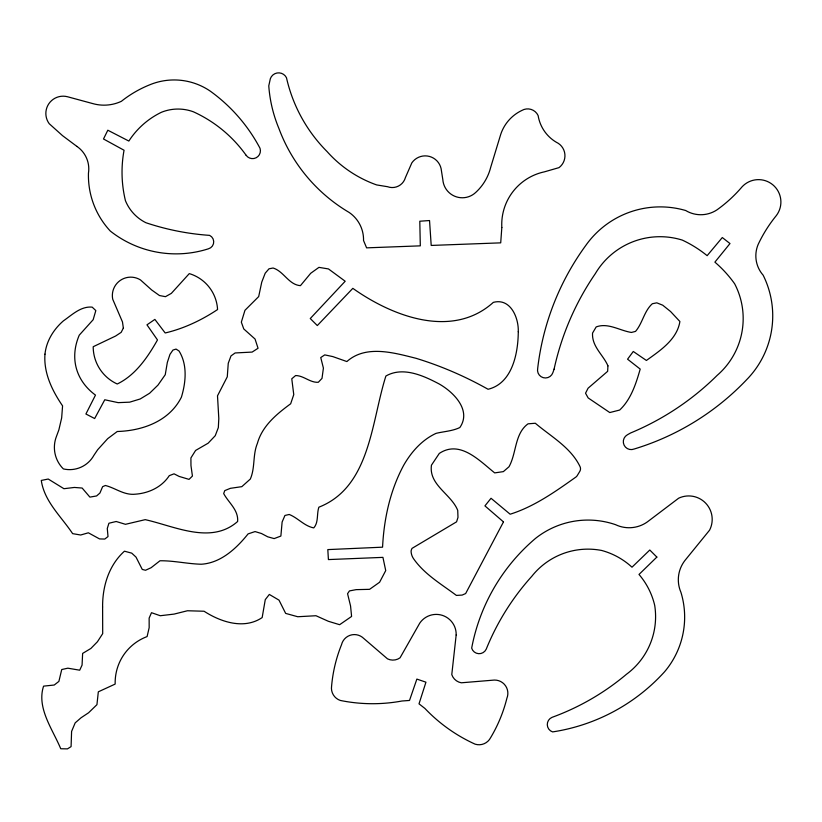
<?xml version="1.0" encoding="UTF-8"?>
<svg xmlns="http://www.w3.org/2000/svg" width="822" height="822" viewBox="0 0 822 822"><rect width="100%" height="100%" fill="white"/><g stroke="black" fill="none" stroke-linecap="round" stroke-linejoin="round"><path stroke-width="1.23" d="M76.867 146.388L62.534 135.661L49.217 123.701A17.272 17.272 0 0 1 67.435 96.729L92.701 103.572A40.997 40.997 0 0 0 121.358 101.322A113.816 113.816 0 0 1 149.738 84.8A63.911 63.911 0 0 1 210.36 91.201A165.921 165.921 0 0 1 260.019 148.289A7.86 7.86 0 0 1 246.148 155.317M76.867 146.388A27.249 27.249 0 0 1 88.457 173.154A81.409 81.409 0 0 0 110.333 231.085A106.141 106.141 0 0 0 208.408 248.809A7.182 7.182 0 0 0 209.589 235.369A255.529 255.529 0 0 1 145.926 222.731A42.323 42.323 0 0 1 125.437 200.681A120.731 120.731 0 0 1 124.05 150.251L103.5 138.98L107.816 130.215L128.849 141.055L129.763 139.678A80.381 80.381 0 0 1 161.42 112.275A44.357 44.357 0 0 1 193.355 111.782A131.366 131.366 0 0 1 246.148 155.317M44.974 354.148C43.525 372.993 52.218 390.727 62.575 405.873L61.66 417.925L58.865 429.885L56.523 436.225A30.26 30.26 0 0 0 63.376 468.92A27.743 27.743 0 0 0 93.893 455.347L97.664 449.737L107.682 438.671L117.258 431.499C142.596 430.769 169.394 421.213 181.405 397.17C185.906 382.374 187.591 364.639 179.021 350.984L176.052 349.083L172.949 350.069L169.969 354.374L167.328 362.44L165.253 374.709L157.978 385.107L149.614 393.245L140.192 398.978L129.712 402.163L118.183 402.646L104.764 399.769L94.653 418.542L85.909 414L95.475 395.105C75.614 380.483 69.562 357.714 79.261 335.15L93.163 319.707L95.825 310.572L92.177 307.13C80.844 306.072 72.059 314.877 63.386 320.878C53.584 329.396 46.33 341.058 44.974 354.148M102.606 606.996L102.699 633.639L97.438 641.746L90.893 648.455L82.632 653.418L82.066 665.121L79.703 670.197L67.846 668.183L61.732 669.54L58.886 681.397L54.231 685.024L43.576 686.134C36.415 707.948 52.7 729.309 60.736 748.75L67.455 748.883L71.082 746.623L71.596 731.405L75.172 722.887L81.07 717.76L88.571 712.777L96.945 704.659L98.321 691.816L115.162 684.079C114.659 662.922 127.276 644.058 147.097 636.567L149.162 627.689L149.142 618.113L151.495 612.698L160.259 615.729L174.089 614.096L187.437 610.756L204.072 611.239C220.851 622.059 244.083 629.806 262.167 617.569L265.27 599.639L269.328 594.44L279.007 600.142L285.655 613.397L297.718 616.736L315.977 615.729L328.317 621.268L339.63 624.699L351.6 616.438L350.552 605.948L347.562 593.7L349.442 590.926L356.142 589.641L369.571 589.333L379.589 582.253L385.724 570.591L382.929 557.367L328.41 559.577L327.814 549.599L382.569 547.175C383.956 518.795 390.183 490.21 403.787 465.088C411.411 451.833 422.005 439.852 436.081 433.348C443.993 431.437 452.439 431.118 459.847 427.532C471.797 410.27 453.559 392.094 439.123 383.936C423.464 375.654 402.872 366.252 385.898 376.024C371.349 421.419 370.414 486.953 318.864 507.195C316.573 513.956 318.741 522.36 313.768 527.909C304.263 526.07 297.996 517.942 289.231 514.469L284.936 515.466L282.121 522.011L280.877 536.057L274.158 538.595L267.736 536.817L261.488 533.519L255.067 531.577L248.09 533.899C236.448 548.418 220.841 563.019 201.308 564.231C187.467 563.892 173.874 560.604 159.992 560.768L151.094 567.725L145.525 570.263L142.268 569.441L136.01 557.1L131.726 553.144L124.451 551.192C108.792 565.269 102.421 586.435 102.606 606.996M518.281 331.677C518.148 353.193 512.373 383.422 488.063 389.268C465.242 376.414 441.044 365.934 415.973 358.289C393.974 352.782 365.862 344.552 346.874 361.557L332.776 356.584L324.731 354.888L320.755 357.56L323.406 368.122L322.008 378.387L318.309 382.281C310.017 382.826 303.832 375.613 295.622 375.541L291.779 378.788L293.762 394.622L290.669 403.777C276.665 414.072 262.239 425.899 257.389 443.387C252.59 454.926 255.293 467.718 250.32 479.051L241.832 486.655L230.365 488.33L224.776 490.611L223.676 493.57C228.588 502.745 238.585 509.928 237.63 521.487C211.079 544.935 174.5 526.142 145.217 519.658L125.468 524.313L116.19 521.497L108.925 523.234L107.281 528.474L108.011 536.561L104.774 539.057L99.544 538.924L88.355 532.8L80.669 535.009L72.624 533.642C61.321 516.586 44.337 501.574 41.285 480.438L48.231 479.031L63.931 488.71L74.391 487.446L82.159 488.052L89.896 497.115L96.616 495.943L99.914 493.046L102.616 486.686L105.38 485.483C115.707 488.114 124.194 495.491 135.548 494.176C148.905 493.149 161.821 487.107 169.27 475.661L174.059 473.832L179.134 476.421L189.039 479.38L192.43 476.061L190.971 465.622L190.91 457.926L195.605 450.446L208.141 443.192L215.241 435.701L218.333 427.604L218.806 418.511L217.501 395.834L227.273 376.825L228.259 363.252L231.003 355.905L235.123 352.957L252.138 352.083L258.046 348.261L255.056 339.044L243.754 328.923L241.339 322.152L244.956 310.305L258.683 296.588L261.745 282.152L265.198 273.212L269 268.804L273.089 268.013C283.796 271.26 288.769 284.833 300.441 285.655L310.706 273.284L318.946 267.366L328.481 268.938L345.189 281.247L310.264 318.546L317.313 325.563L352.833 288.347C392.135 316.234 452.121 339.476 493.334 302.373C510.513 297.77 518.744 317.744 518.281 331.677M607.941 365.841L607.643 371.328L588.079 388.21L585.541 393.214L588.162 397.93L609.78 412.552L619.675 410.044C631.039 399.358 635.992 383.71 640.204 369.088L627.566 359.193L633.279 351.477L646.4 360.457C660.21 350.532 677.04 339.507 679.897 321.515L670.557 311.507L662.727 305.198L656.809 302.835L652.349 303.729C644.099 311.086 642.65 323.087 635.54 331.4L631.409 332.448C619.747 330.639 607.992 322.45 596.186 326.92L592.549 333.085C591.706 346.555 603.163 354.724 607.941 365.841M501.821 227.509L500.711 242.85L431.201 245.439L429.536 220.543L419.795 221.221L420.309 245.85L366.602 247.854L363.54 240.517A32.952 32.952 0 0 0 349.175 212.466A163.629 163.629 0 0 1 278.894 128.438A136.062 136.062 0 0 1 268.773 85.858L270.346 78.686A8.775 8.775 0 0 1 286.477 77.73A151.721 151.721 0 0 0 327.125 151.618A119.961 119.961 0 0 0 376.63 184.919L387.542 186.707A13.635 13.635 0 0 0 405.4 177.614L411.832 162.869A16.286 16.286 0 0 1 441.435 170.791L442.832 179.669A19.533 19.533 0 0 0 475.907 192.266A50.902 50.902 0 0 0 490.693 167.328L500.208 136.062A40.514 40.514 0 0 1 521.744 110.508A11.549 11.549 0 0 1 538.122 115.553A38.007 38.007 0 0 0 558.282 143.326A14.878 14.878 0 0 1 559.022 167.626L544.452 171.829A53.882 53.882 0 0 0 501.821 227.509M456.169 634.985L451.781 674.595A12.227 12.227 0 0 0 461.327 682.794L494.402 680.061A13.234 13.234 0 0 1 506.876 698.32A144.703 144.703 0 0 1 490.621 737.663A13.018 13.018 0 0 1 475.126 744.167A160.917 160.917 0 0 1 424.892 708.43L419.015 703.838L425.94 682.188L416.867 679.085L409.51 700.457L401.968 701.002A160.917 160.917 0 0 1 340.318 700.447A13.018 13.018 0 0 1 331.595 686.093A144.662 144.662 0 0 1 341.52 644.705A13.234 13.234 0 0 1 362.338 637.235L387.511 658.854A12.238 12.238 0 0 0 400.047 657.816L419.734 623.168A19.933 19.933 0 0 1 456.169 634.985M503.485 521.898L465.653 593.546L462.139 595.087L456.385 595.405C441.486 584.206 424.758 574.557 413.805 559.063A13.81 13.81 0 0 1 411.082 551.069A9.381 9.381 0 0 1 412.038 548.366L456.57 521.836L457.988 517.377L457.72 510.349C451.144 493.96 428.652 485.062 431.447 465.19L439.297 453.425C460.012 439.595 479.524 460.782 494.69 472.897L503.362 471.623L509.003 466.752C516.648 453.097 514.531 433.595 528.032 423.833L535.327 423.258C550.997 436.554 570.653 447.312 579.931 466.393A5.107 5.107 0 0 1 579.777 471.417L577.25 475.578A5.107 5.107 0 0 1 575.903 477.058C555.415 491.587 534.331 506.599 510.154 514.212L491.032 498.276L484.929 505.89L503.485 521.898M554.09 369.14L552.877 372.654A7.901 7.901 0 0 1 543.26 377.678A7.901 7.901 0 0 1 537.691 368.369A258.889 258.889 0 0 1 585.819 245.408A91.16 91.16 0 0 1 685.682 210.514A29.253 29.253 0 0 0 716.866 209.929A138.939 138.939 0 0 0 741.999 186.902A22.389 22.389 0 0 1 772.865 184.837A22.389 22.389 0 0 1 776.338 215.57A138.98 138.98 0 0 0 758.172 244.411A29.243 29.243 0 0 0 763.155 275.195A91.17 91.17 0 0 1 746.653 379.692A258.94 258.94 0 0 1 634.255 448.987A7.901 7.901 0 0 1 624.104 445.175A7.901 7.901 0 0 1 627.33 434.817L630.566 432.988A270.366 270.366 0 0 0 717.174 375.356A75.079 75.079 0 0 0 734.642 283.775A119.437 119.437 0 0 0 716.137 263.225L714.893 262.136L729.987 243.548L722.302 237.537L707.146 255.673A119.478 119.478 0 0 0 682.332 240.106A75.069 75.069 0 0 0 595.334 273.634A270.366 270.366 0 0 0 554.09 369.14M656.85 557.09L639.002 574.455L640.071 575.729A72.726 72.726 0 0 1 654.702 605.382A71.637 71.637 0 0 1 626.446 674.287A246.466 246.466 0 0 1 552.076 717.329A7.788 7.788 0 0 0 552.61 731.909A189.584 189.584 0 0 0 664.597 671.738A84.481 84.481 0 0 0 680.935 592.333A31.472 31.472 0 0 1 684.86 560.573L709.571 530.18A23.468 23.468 0 0 0 678.674 498.194L647.438 521.847A31.462 31.462 0 0 1 615.575 524.683A84.481 84.481 0 0 0 535.646 538.287A189.574 189.574 0 0 0 471.674 648.137A7.799 7.799 0 0 0 486.223 649.174A246.466 246.466 0 0 1 531.793 576.325A71.637 71.637 0 0 1 601.622 550.452A72.716 72.716 0 0 1 631.995 567.201L649.791 550.021L656.85 557.09M123.351 328.081L121.163 332.355L115.614 336.023L93.194 346.72A40.997 40.997 0 0 0 117.248 383.997C135.579 375.14 147.713 357.21 157.485 339.938L146.963 324.834L154.875 319.409L165.181 332.972C183.809 328.615 201.616 320.148 217.573 309.545A39.775 39.775 0 0 0 189.286 273.603L171.336 293.382L165.469 296.67L159.478 295.54L151.69 289.981L140.49 279.942A18.392 18.392 0 0 0 112.727 299.249L122.478 321.957L123.351 328.081"/></g></svg>
